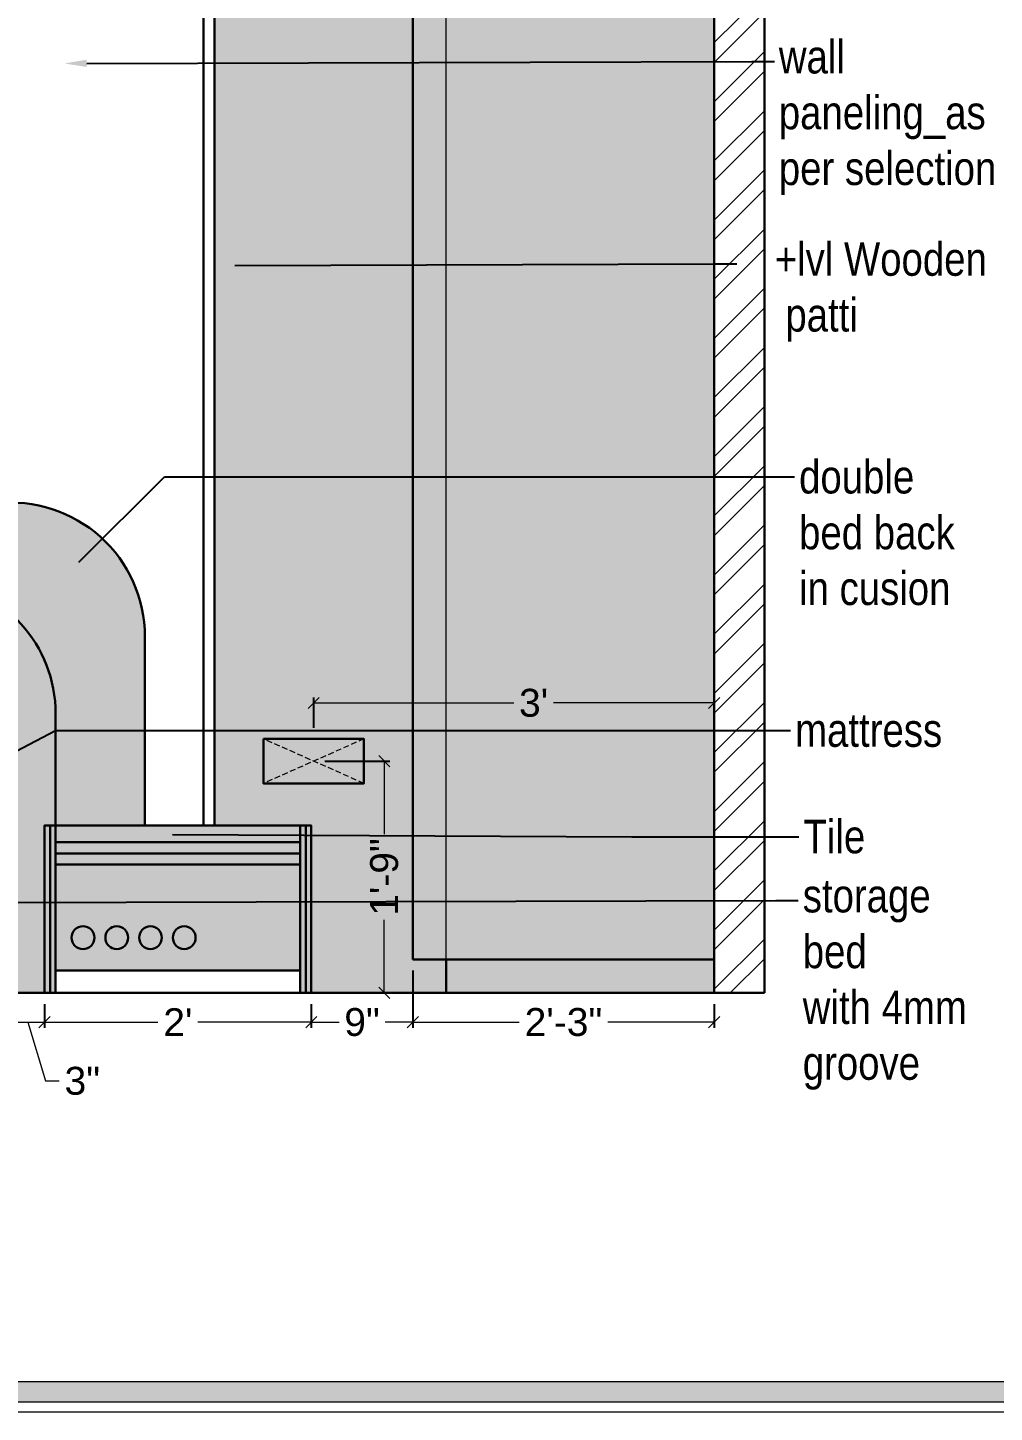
# Model space of a CAD drawing. Header units: millimetres. Extents: x 56222 to 3066687, y -650199 to -121287.
# Drawn here: x 131147.3 to 131233.9, y -184029.6 to -183905.5 of the extents above; entities that cross this region are included whole.
import ezdxf
from ezdxf import colors
from ezdxf.entities.mleader import LeaderData, LeaderLine
from ezdxf.math import Vec2, Vec3

# ---------------------------------------------------------------- set-up
doc = ezdxf.new("R2010")
doc.units = ezdxf.units.MM
doc.header["$MEASUREMENT"] = 0
doc.header["$PDMODE"] = 35
for name, pattern in [('DASHED', [0.75, 0.5, -0.25]), ('DASHED2', [0.375, 0.25, -0.125]), ('DASHEDX2', [1.5, 1, -0.5])]:
    doc.linetypes.add(name, pattern=pattern)
doc.layers.get('Defpoints').update_dxf_attribs({"color": 220})
doc.layers.add('AR HATCH-7', color=7, linetype='Continuous')
for name, color, linetype, lineweight in [('dim05', 1, 'Continuous', 13), ('Dimension', 10, 'DASHEDX2', 20), ('el', 7, 'Continuous', 20), ('ELEC-wires', 1, 'DASHED2', 13), ('FURNITURE', 32, 'Continuous', 9), ('Text', 7, 'Continuous', 15), ('wall', 7, 'Continuous', 30), ('XX~SLAB ( BEAM )~ ( DIM )', 7, 'Continuous', 9)]:
    doc.layers.add(name, color=color, linetype=linetype, lineweight=lineweight)
doc.styles.add('Arial', font='arial.ttf')
doc.styles.get("Standard").update_dxf_attribs({"font": 'arial.ttf', "height": 6})
doc.styles.add('style4', font='ARIALN.TTF')
doc.dimstyles.new('ISO-25', dxfattribs={"dimtxt": 2.5, "dimasz": 1, "dimexe": 0.5, "dimexo": 1, "dimtad": 0, "dimdec": 1, "dimlunit": 4, "dimtxsty": 'Standard', "dimblk": 'OBLIQUE', "dimcen": 2.5, "dimclrd": 1, "dimclre": 1, "dimclrt": 5, "dimadec": 0, "dimazin": 0, "dimtfac": 1, "dimtdec": 1, "dimtmove": 0, "dimatfit": 3, "dimfxl": 1, "dimlwd": -1, "dimarcsym": 0})

# ---------------------------------------------------------------- blocks, each defined once
blk = doc.blocks.new('_Oblique')
at = {"layer": 'wall', "color": 0, "lineweight": -2}
blk.add_line((-0.5, -0.5), (0.5, 0.5), dxfattribs=at)
blk = doc.blocks.new('*D145')
at = {"layer": 'Defpoints', "color": 0, "lineweight": 30, "transparency": 16777216}
for p in [(131145.7649600992, -183983.632540537), (131148.7649600992, -183992.007540537), (131148.7649600992, -183994.6354500774)]:
    blk.add_point(p, dxfattribs=at)
at = {"layer": 'dim05', "color": 1, "linetype": 'Continuous', "lineweight": -2, "transparency": 16777216}
for p, q in [((131145.7649600992, -183984.632540537), (131145.7649600992, -183995.1354500774)), ((131148.7649600992, -183993.007540537), (131148.7649600992, -183995.1354500774))]:
    blk.add_line(p, q, dxfattribs=at)
at = {"layer": 'dim05', "color": 1, "linetype": 'Continuous', "transparency": 16777216}
for p, q in [((131145.7649600992, -183994.6354500774), (131148.7649600992, -183994.6354500774)), ((131147.2649600992, -183994.6354500774), (131148.8457667159, -183999.9048054663)), ((131148.8457667159, -183999.9048054663), (131150.0957667159, -183999.9048054663))]:
    blk.add_line(p, q, dxfattribs=at)
at = {"layer": 'dim05', "color": 1, "transparency": 16777216, "rotation": 180}
blk.add_blockref('_Oblique', (131145.7649600992, -183994.6354500774), dxfattribs=at)
at = {"layer": 'dim05', "color": 1, "transparency": 16777216}
blk.add_blockref('_Oblique', (131148.7649600992, -183994.6354500774), dxfattribs=at)
at = {"layer": 'dim05', "color": 5, "lineweight": 25, "transparency": 16777216, "insert": (131152.1566466613, -183999.9048054663), "char_height": 2.5, "attachment_point": 5, "style": 'Arial'}
blk.add_mtext('3"', dxfattribs=at)
blk = doc.blocks.new('*D146')
at = {"layer": 'Defpoints', "color": 0, "lineweight": 30, "transparency": 16777216}
for p in [(131148.7649600992, -183992.007540537), (131172.6729897663, -183992.007540537), (131172.6729897663, -183994.6354500774)]:
    blk.add_point(p, dxfattribs=at)
at = {"layer": 'dim05', "color": 1, "linetype": 'Continuous', "lineweight": -2, "transparency": 16777216}
for p, q in [((131148.7649600992, -183993.007540537), (131148.7649600992, -183995.1354500774)), ((131172.6729897663, -183993.007540537), (131172.6729897663, -183995.1354500774))]:
    blk.add_line(p, q, dxfattribs=at)
at = {"layer": 'dim05', "color": 1, "linetype": 'Continuous', "transparency": 16777216}
for p, q in [((131148.7649600992, -183994.6354500774), (131158.9224196804, -183994.6354500774)), ((131172.6729897663, -183994.6354500774), (131162.5155301852, -183994.6354500774))]:
    blk.add_line(p, q, dxfattribs=at)
at = {"layer": 'dim05', "color": 1, "transparency": 16777216, "rotation": 180}
blk.add_blockref('_Oblique', (131148.7649600992, -183994.6354500774), dxfattribs=at)
at = {"layer": 'dim05', "color": 1, "transparency": 16777216}
blk.add_blockref('_Oblique', (131172.6729897663, -183994.6354500774), dxfattribs=at)
at = {"layer": 'dim05', "color": 5, "lineweight": 25, "transparency": 16777216, "insert": (131160.7189749328, -183994.6354500774), "char_height": 2.5, "attachment_point": 5, "style": 'Arial'}
blk.add_mtext("2'", dxfattribs=at)
blk = doc.blocks.new('*D147')
at = {"layer": 'Defpoints', "color": 0, "lineweight": 30, "transparency": 16777216}
for p in [(131181.7649600992, -183989.0075405371), (131172.6729897663, -183992.007540537), (131181.7649600992, -183994.6354500774)]:
    blk.add_point(p, dxfattribs=at)
at = {"layer": 'dim05', "color": 1, "linetype": 'Continuous', "lineweight": -2, "transparency": 16777216}
for p, q in [((131181.7649600992, -183990.0075405371), (131181.7649600992, -183995.1354500774)), ((131172.6729897663, -183993.007540537), (131172.6729897663, -183995.1354500774))]:
    blk.add_line(p, q, dxfattribs=at)
at = {"layer": 'dim05', "color": 1, "linetype": 'Continuous', "transparency": 16777216}
for p, q in [((131172.6729897663, -183994.6354500774), (131175.1572423271, -183994.6354500774)), ((131181.7649600992, -183994.6354500774), (131179.2807075385, -183994.6354500774))]:
    blk.add_line(p, q, dxfattribs=at)
at = {"layer": 'dim05', "color": 1, "transparency": 16777216, "rotation": 180}
blk.add_blockref('_Oblique', (131172.6729897663, -183994.6354500774), dxfattribs=at)
at = {"layer": 'dim05', "color": 1, "transparency": 16777216}
blk.add_blockref('_Oblique', (131181.7649600992, -183994.6354500774), dxfattribs=at)
at = {"layer": 'dim05', "color": 5, "lineweight": 25, "transparency": 16777216, "insert": (131177.2189749328, -183994.6354500774), "char_height": 2.5, "attachment_point": 5, "style": 'Arial'}
blk.add_mtext('9"', dxfattribs=at)
blk = doc.blocks.new('*D148')
at = {"layer": 'Defpoints', "color": 0, "lineweight": 30, "transparency": 16777216}
for p in [(131181.7649600992, -183989.0075405371), (131208.7649600992, -183992.007540537), (131208.7649600992, -183994.6354500774)]:
    blk.add_point(p, dxfattribs=at)
at = {"layer": 'dim05', "color": 1, "linetype": 'Continuous', "lineweight": -2, "transparency": 16777216}
for p, q in [((131181.7649600992, -183990.0075405371), (131181.7649600992, -183995.1354500774)), ((131208.7649600992, -183993.007540537), (131208.7649600992, -183995.1354500774))]:
    blk.add_line(p, q, dxfattribs=at)
at = {"layer": 'dim05', "color": 1, "linetype": 'Continuous', "transparency": 16777216}
for p, q in [((131181.7649600992, -183994.6354500774), (131191.2958264021, -183994.6354500774)), ((131208.7649600992, -183994.6354500774), (131199.2340937964, -183994.6354500774))]:
    blk.add_line(p, q, dxfattribs=at)
at = {"layer": 'dim05', "color": 1, "transparency": 16777216, "rotation": 180}
blk.add_blockref('_Oblique', (131181.7649600992, -183994.6354500774), dxfattribs=at)
at = {"layer": 'dim05', "color": 1, "transparency": 16777216}
blk.add_blockref('_Oblique', (131208.7649600992, -183994.6354500774), dxfattribs=at)
at = {"layer": 'dim05', "color": 5, "lineweight": 25, "transparency": 16777216, "insert": (131195.2649600992, -183994.6354500774), "char_height": 2.5, "attachment_point": 5, "style": 'Arial'}
blk.add_mtext('2\'-3"', dxfattribs=at)
blk = doc.blocks.new('6616')
at = {"color": 242, "linetype": 'DASHED', "true_color": 0xcd2027}
for p, q in [((386784.7908394939, -36915.77063452489), (386775.7837103015, -36911.78377544171)), ((386784.7908394939, -36911.78377544171), (386775.7837103015, -36915.77063452489))]:
    blk.add_line(p, q, dxfattribs=at)
at = {"layer": 'ELEC-wires', "color": 5, "linetype": 'ByBlock', "lineweight": 30, "ltscale": 4}
blk.add_lwpolyline([(386775.7837103015, -36911.78377544171), (386784.7908394939, -36911.78377544171), (386784.7908394939, -36915.77063452489), (386775.7837103015, -36915.77063452489)], close=True, dxfattribs=at)
blk = doc.blocks.new('*D203')
at = {"layer": 'Defpoints', "color": 0, "lineweight": 30, "transparency": 16777216}
for p in [(131208.7649600993, -183966.0204216889), (131172.8864467396, -183969.2427841873), (131208.7649600993, -183968.7427841873)]:
    blk.add_point(p, dxfattribs=at)
at = {"layer": 'dim05', "color": 1, "linetype": 'Continuous', "lineweight": -2, "transparency": 16777216}
for p, q in [((131172.8864467396, -183968.2427841873), (131172.8864467396, -183965.5204216889)), ((131208.7649600993, -183967.7427841873), (131208.7649600993, -183965.5204216889))]:
    blk.add_line(p, q, dxfattribs=at)
at = {"layer": 'dim05', "color": 1, "linetype": 'Continuous', "transparency": 16777216}
for p, q in [((131172.8864467396, -183966.0204216889), (131190.8151524551, -183966.0204216889)), ((131208.7649600993, -183966.0204216889), (131194.3639246243, -183966.0204216889))]:
    blk.add_line(p, q, dxfattribs=at)
at = {"layer": 'dim05', "color": 1, "transparency": 16777216, "rotation": 180}
blk.add_blockref('_Oblique', (131172.8864467396, -183966.0204216889), dxfattribs=at)
at = {"layer": 'dim05', "color": 1, "transparency": 16777216}
blk.add_blockref('_Oblique', (131208.7649600993, -183966.0204216889), dxfattribs=at)
at = {"layer": 'dim05', "color": 5, "lineweight": 25, "transparency": 16777216, "insert": (131192.5895385397, -183966.0204216889), "char_height": 2.5, "attachment_point": 5, "style": 'Arial'}
blk.add_mtext("3'", dxfattribs=at)
blk = doc.blocks.new('*D204')
at = {"layer": 'Defpoints', "color": 0, "lineweight": 30, "transparency": 16777216}
for p in [(131172.8822254842, -183971.2343452589), (131163.0037121245, -183992.0075405371), (131179.2082199295, -183992.0075405371)]:
    blk.add_point(p, dxfattribs=at)
at = {"layer": 'dim05', "color": 1, "linetype": 'Continuous', "lineweight": -2, "transparency": 16777216}
for p, q in [((131173.8822254842, -183971.2343452589), (131179.7082199295, -183971.2343452589)), ((131164.0037121245, -183992.0075405371), (131179.7082199295, -183992.0075405371))]:
    blk.add_line(p, q, dxfattribs=at)
at = {"layer": 'dim05', "color": 1, "linetype": 'Continuous', "transparency": 16777216}
for p, q in [((131179.2082199295, -183971.2343452589), (131179.2082199295, -183977.7907928298)), ((131179.2082199295, -183992.0075405371), (131179.2082199295, -183985.4510929662))]:
    blk.add_line(p, q, dxfattribs=at)
at = {"layer": 'dim05', "color": 1, "transparency": 16777216}
for p, rotation in [((131179.2082199295, -183971.2343452589), 90), ((131179.2082199295, -183992.0075405371), 270)]:
    blk.add_blockref('_Oblique', p, dxfattribs=dict(at, rotation=rotation))
at = {"layer": 'dim05', "color": 5, "lineweight": 25, "transparency": 16777216, "insert": (131179.2082199294, -183981.620942898), "char_height": 2.5, "attachment_point": 5, "rotation": 90, "style": 'Arial'}
blk.add_mtext('1\'-9"', dxfattribs=at)

msp = doc.modelspace()

# ---------------------------------------------------------------- hatches: boundary and pattern name
at = {"layer": 'AR HATCH-7', "lineweight": 30, "true_color": 0xe7e2df}
h = msp.add_hatch(color=254, dxfattribs=at)
h.dxf.hatch_style = 1
edge = h.paths.add_edge_path()
edge.add_line((131119.0109738722, -183874.0075405358), (131036.7649600992, -183874.0075405358))
edge.add_line((131036.7649600992, -183874.0075405358), (131036.7649600992, -183896.007540537))
edge.add_line((131036.7649600992, -183896.007540537), (131052.7649600992, -183896.007540537))
edge.add_line((131052.7649600992, -183896.007540537), (131052.7649600992, -183962.007540537))
edge.add_line((131052.7649600992, -183962.007540537), (131027.7649600992, -183962.007540537))
edge.add_line((131027.7649600992, -183962.007540537), (131027.7649600992, -183992.007540537))
edge.add_line((131027.7649600992, -183992.007540537), (131038.8569304322, -183992.007540537))
edge.add_line((131038.8569304322, -183992.007540537), (131038.8569304322, -183977.007540537))
edge.add_line((131038.8569304322, -183977.007540537), (131039.8569304322, -183977.007540537))
edge.add_line((131039.8569304322, -183977.007540537), (131056.7649600992, -183977.007540537))
edge.add_line((131056.7649600992, -183977.007540537), (131056.7649600992, -183963.0598689361))
edge.add_arc((131068.7649600992, -183963.0598689361), 12, 83.88441596802352, 180, ccw=False)
edge.add_line((131070.0433743396, -183951.1281608845), (131100.3812001736, -183952.8537962886))
edge.add_line((131100.3812001736, -183952.8537962886), (131119.0109738722, -183950.8577226428))
edge.add_line((131119.0109738722, -183950.8577226428), (131119.0109738722, -183874.0075405358))
h.paths.add_polyline_path([(131181.7649600992, -183874.0075405358), (131164.0079333801, -183874.0075405358), (131164.0079333801, -183977.007540537), (131171.6729897663, -183977.007540537), (131172.6729897663, -183977.007540537), (131172.6729897663, -183992.007540537), (131184.7649600992, -183992.007540537), (131184.7649600992, -183989.0075405371), (131181.7649600992, -183989.0075405371)])
at = {"layer": 'AR HATCH-7', "lineweight": 30, "true_color": 0x9b9278, "transparency": 33554687}
h = msp.add_hatch(color=252, dxfattribs=at)
h.dxf.hatch_style = 1
h.paths.add_polyline_path([(131184.7649600992, -183874.0075405358), (131181.7649600992, -183874.0075405358), (131181.7649600992, -183989.0075405371), (131184.7649600992, -183989.0075405371)])
h.paths.add_polyline_path([(131208.7649600994, -183877.007540537), (131208.7649600994, -183874.0075405358), (131184.7649600992, -183874.0075405358), (131184.7649600992, -183989.0075405371), (131208.7649600992, -183989.007540537)])
h.paths.add_polyline_path([(131208.7649600992, -183989.007540537), (131184.7649600992, -183989.0075405371), (131184.7649600992, -183992.007540537), (131208.7649600992, -183992.007540537)])
at = {"layer": 'AR HATCH-7', "lineweight": 9, "true_color": 0x939598}
h = msp.add_hatch(dxfattribs=at)
h.set_pattern_fill('ANSI32', color=252, scale=10)
h.set_pattern_definition([(45, (-20.6881730123423, -836.1587696013448), (-2.651650429449553, 2.651650429449553), []), (45, (-18.92040606234231, -836.1587696013448), (-2.651650429449553, 2.651650429449553), [])])
h.paths.add_polyline_path([(131027.7649600992, -183880.007540537), (131023.2649600991, -183880.007540537), (131023.2649600992, -183992.007540537), (131027.7649600992, -183992.007540537)])
h.paths.add_polyline_path([(131213.2649600992, -183880.007540537), (131208.7649600994, -183880.007540537), (131208.7649600992, -183992.007540537), (131213.2649600992, -183992.007540537)])
at = {"layer": 'AR HATCH-7', "lineweight": 30, "true_color": 0xf6f4f3, "transparency": 33554687}
h = msp.add_hatch(dxfattribs=at)
h.set_pattern_fill('ANGLE', scale=5, angle=45)
h.set_pattern_definition([(45, (-20.6881730123423, -990.3382269632712), (-0.9722718241315029, 0.9722718241315029), [1, -0.375]), (135, (-20.6881730123423, -990.3382269632712), (-0.972271824131503, -0.9722718241315028), [1, -0.375])])
edge = h.paths.add_edge_path()
edge.add_arc((131145.764960099, -183960.059868937), 12.00000000086158, 93.62366177437983, 96.11558403027401)
edge.add_line((131144.4865458589, -183948.1281608845), (131102.0095684896, -183952.6793259417))
edge.add_line((131102.0095684896, -183952.6793259417), (131102.0095684896, -183952.946418945))
edge.add_line((131102.0095684896, -183952.946418945), (131139.0433743396, -183955.0529260782))
edge.add_arc((131137.7649600993, -183966.9846341299), 12.00000000001544, 56.29763456251868, 83.88441596831473, ccw=False)
edge.add_line((131144.4235053865, -183957.0014595516), (131145.0065279976, -183957.0014595516))
edge.add_line((131145.0065279976, -183957.0014595516), (131145.0065279976, -183948.0838603879))
edge = h.paths.add_edge_path()
edge.add_line((131145.0065279976, -183948.0838603879), (131145.0065279976, -183957.0014595516))
edge.add_line((131145.0065279976, -183957.0014595516), (131144.4235053865, -183957.0014595516))
edge.add_arc((131137.7649600993, -183966.9846341298), 11.99999999999384, -1.389821591146756e-10, 56.2976345624416, ccw=False)
edge.add_line((131149.7649600993, -183966.9846341299), (131149.7649600992, -183977.007540537))
edge.add_line((131149.7649600992, -183977.007540537), (131157.7649600993, -183977.007540537))
edge.add_line((131157.7649600993, -183977.007540537), (131157.7649600993, -183960.0598689361))
edge.add_arc((131145.7649600993, -183960.0598689361), 12, 359.9999999998611, 453.6236617759002)
edge = h.paths.add_edge_path()
edge.add_arc((131137.7649600993, -183966.9846341298), 12, 359.9999999998611, 416.2976345624415)
edge.add_line((131144.4235053865, -183957.0014595516), (131102.0095684896, -183957.0014595516))
edge.add_line((131102.0095684896, -183957.0014595516), (131102.0095684896, -183952.946418945))
edge.add_line((131102.0095684896, -183952.946418945), (131070.0433743396, -183951.1281608845))
edge.add_arc((131068.7649600992, -183963.0598689361), 11.99999999999271, 83.88441596802353, 180)
edge.add_line((131056.7649600992, -183963.0598689361), (131056.7649600992, -183977.007540537))
edge.add_line((131056.7649600992, -183977.007540537), (131061.7649600993, -183977.007540537))
edge.add_line((131061.7649600993, -183977.007540537), (131062.7649600993, -183977.007540537))
edge.add_line((131062.7649600993, -183977.007540537), (131062.7649600993, -183992.007540537))
edge.add_line((131062.7649600993, -183992.007540537), (131068.7649600992, -183992.007540537))
edge.add_line((131068.7649600992, -183992.007540537), (131068.7649600992, -183990.007540537))
edge.add_line((131068.7649600992, -183990.007540537), (131068.5149600992, -183990.007540537))
edge.add_arc((131068.5149600992, -183989.757540537), 0.25, 180, 270, ccw=False)
edge.add_line((131068.2649600992, -183989.757540537), (131068.2649600992, -183989.007540537))
edge.add_line((131068.2649600992, -183989.007540537), (131067.7649600992, -183989.007540537))
edge.add_arc((131067.7649600992, -183987.007540537), 2, 180, 270, ccw=False)
edge.add_line((131065.7649600992, -183987.007540537), (131065.7649600992, -183980.257540537))
edge.add_arc((131066.0149600992, -183980.257540537), 0.25, 90, 180, ccw=False)
edge.add_line((131066.0149600992, -183980.007540537), (131066.7649600992, -183980.007540537))
edge.add_line((131066.7649600992, -183980.007540537), (131066.7649600992, -183977.007540537))
edge.add_arc((131069.7649600992, -183977.007540537), 3, 90, 180, ccw=False)
edge.add_line((131069.7649600992, -183974.007540537), (131141.7649600992, -183974.007540537))
edge.add_arc((131141.7649600992, -183977.007540537), 3, 0, 90, ccw=False)
edge.add_line((131144.7649600992, -183977.007540537), (131144.7649600992, -183980.007540537))
edge.add_line((131144.7649600992, -183980.007540537), (131145.5149600992, -183980.007540537))
edge.add_arc((131145.5149600992, -183980.257540537), 0.25, 0, 90, ccw=False)
edge.add_line((131145.7649600992, -183980.257540537), (131145.7649600993, -183987.007540537))
edge.add_arc((131143.7649600993, -183987.007540537), 2, -90, 0, ccw=False)
edge.add_line((131143.7649600993, -183989.007540537), (131143.2649600992, -183989.007540537))
edge.add_line((131143.2649600992, -183989.007540537), (131143.2649600992, -183989.757540537))
edge.add_arc((131143.0149600992, -183989.757540537), 0.25, -90, 0, ccw=False)
edge.add_line((131143.0149600992, -183990.007540537), (131142.7649600992, -183990.007540537))
edge.add_line((131142.7649600992, -183990.007540537), (131142.7649600992, -183992.007540537))
edge.add_line((131142.7649600992, -183992.007540537), (131148.7649600993, -183992.007540537))
edge.add_line((131148.7649600993, -183992.007540537), (131148.7649600993, -183977.007540537))
edge.add_line((131148.7649600993, -183977.007540537), (131149.7649600992, -183977.007540537))
edge.add_line((131149.7649600992, -183977.007540537), (131149.7649600993, -183966.9846341299))
edge = h.paths.add_edge_path(flags=17)
edge.add_line((131139.0433743396, -183955.0529260782), (131102.0095684896, -183952.946418945))
edge.add_line((131102.0095684896, -183952.946418945), (131102.0095684896, -183957.0014595516))
edge.add_line((131102.0095684896, -183957.0014595516), (131144.4235053865, -183957.0014595516))
edge.add_arc((131137.7649600993, -183966.9846341299), 12.00000000001805, 56.29763456251866, 83.88441596831467)
at = {"layer": 'AR HATCH-7', "lineweight": 30, "true_color": 0xf4f4f1}
h = msp.add_hatch(color=7, dxfattribs=at)
h.dxf.hatch_style = 1
h.paths.add_polyline_path([(131149.7649600993, -183977.007540537), (131149.2649600993, -183977.007540537), (131149.2649600993, -183983.8909094749), (131149.7649600993, -183983.8897089542)])
h.paths.add_polyline_path([(131149.2649600993, -183977.007540537), (131148.7649600993, -183977.007540537), (131148.7649600993, -183983.8921099956), (131149.2649600993, -183983.8909094749)])
h.paths.add_polyline_path([(131149.7649600993, -183983.8897089542), (131149.2649600993, -183983.8909094749), (131149.2649600993, -183992.007540537), (131149.7649600993, -183992.007540537)])
h.paths.add_polyline_path([(131149.2649600993, -183983.8909094749), (131148.7649600993, -183983.8921099956), (131148.7649600993, -183992.007540537), (131149.2649600993, -183992.007540537)])
h = msp.add_hatch(color=7, dxfattribs=at)
h.dxf.hatch_style = 1
h.paths.add_polyline_path([(131171.6729897663, -183977.007540537), (131149.7649600993, -183977.007540537), (131149.7649600993, -183978.507540537), (131171.6729897663, -183978.507540537)])
h.paths.add_polyline_path([(131171.6729897663, -183978.507540537), (131149.7649600993, -183978.507540537), (131149.7649600993, -183979.507540537), (131171.6729897663, -183979.507540537)])
h = msp.add_hatch(color=7, dxfattribs=at)
h.dxf.hatch_style = 1
h.paths.add_polyline_path([(131172.6729897663, -183977.007540537), (131172.1729897663, -183977.007540537), (131172.1729897663, -183983.8909094749), (131172.6729897663, -183983.8897089542)])
h.paths.add_polyline_path([(131172.1729897663, -183977.007540537), (131171.6729897663, -183977.007540537), (131171.6729897663, -183983.8921099956), (131172.1729897663, -183983.8909094749)])
h.paths.add_polyline_path([(131172.6729897663, -183983.8897089542), (131172.1729897663, -183983.8909094749), (131172.1729897663, -183992.007540537), (131172.6729897663, -183992.007540537)])
h.paths.add_polyline_path([(131172.1729897663, -183983.8909094749), (131171.6729897663, -183983.8921099956), (131171.6729897663, -183992.007540537), (131172.1729897663, -183992.007540537)])
at = {"layer": 'AR HATCH-7', "lineweight": 30, "true_color": 0x884a2d, "transparency": 33554687}
h = msp.add_hatch(color=27, dxfattribs=at)
h.dxf.hatch_style = 1
h.paths.add_polyline_path([(131061.7649600993, -183980.507540537), (131039.8569304322, -183980.507540537), (131039.8569304322, -183990.007540537), (131061.7649600993, -183990.007540537)])
edge = h.paths.add_edge_path(flags=16)
edge.add_arc((131053.2652313184, -183987.058177471), 1.018703676119912, 0, 360)
edge = h.paths.add_edge_path(flags=16)
edge.add_arc((131050.2429693167, -183987.058177471), 1.018703676119912, 0, 360)
edge = h.paths.add_edge_path(flags=16)
edge.add_arc((131056.28749332, -183987.058177471), 1.018703676119912, 0, 360)
edge = h.paths.add_edge_path(flags=16)
edge.add_arc((131059.3097553217, -183987.058177471), 1.018703676119912, 0, 360)
h.paths.add_polyline_path([(131171.6729897663, -183979.507540537), (131149.7649600993, -183979.507540537), (131149.7649600993, -183990.007540537), (131171.6729897663, -183990.007540537)])
edge = h.paths.add_edge_path(flags=16)
edge.add_arc((131155.2424268785, -183987.058177471), 1.018703676119912, 0, 360)
edge = h.paths.add_edge_path(flags=16)
edge.add_arc((131152.2201648769, -183987.058177471), 1.018703676119912, 0, 360)
edge = h.paths.add_edge_path(flags=16)
edge.add_arc((131158.2646888802, -183987.058177471), 1.018703676119912, 0, 360)
edge = h.paths.add_edge_path(flags=16)
edge.add_arc((131161.2869508818, -183987.058177471), 1.018703676119912, 0, 360)
at = {"layer": 'AR HATCH-7', "lineweight": 30, "true_color": 0xc8c92d}
h = msp.add_hatch(color=52, dxfattribs=at)
h.dxf.hatch_style = 1
h.paths.add_polyline_path([(131153.238868553, -183987.058177471, 1), (131151.2014612008, -183987.058177471, 1)])
h.paths.add_polyline_path([(131154.2237232024, -183987.058177471, 1), (131156.2611305547, -183987.058177471, 1)])
h.paths.add_polyline_path([(131159.2833925563, -183987.058177471, 1), (131157.2459852041, -183987.058177471, 1)])
h.paths.add_polyline_path([(131160.2682472057, -183987.058177471, 1), (131162.3056545579, -183987.058177471, 1)])
at = {"layer": 'Dimension', "linetype": 'Continuous', "true_color": 0xd39e00}
h = msp.add_hatch(color=42, dxfattribs=at)
h.paths.add_polyline_path([(131013.334719443, -183846.0074516908), (131013.334719443, -184028.6940255633), (131272.8786374975, -184028.6940255633), (131272.8786374975, -183846.0074516908)])
h.paths.add_polyline_path([(131015.1562494242, -183847.8289816718), (131271.0571075165, -183847.8289816718), (131271.0571075165, -184026.8724955823), (131015.1562494242, -184026.8724955823)], flags=16)

# ---------------------------------------------------------------- linework, layer by layer
at = {"layer": 'Dimension', "color": 42, "linetype": 'Continuous', "true_color": 0xd39e00}
for p, q in [((131271.0571075165, -184026.8724955823), (131015.1562494242, -184026.8724955823)), ((131272.8786374975, -184028.6940255633), (131013.334719443, -184028.6940255633)), ((131273.7894024881, -184029.6047905539), (131012.4239544525, -184029.6047905539))]:
    msp.add_line(p, q, dxfattribs=at)
at = {"layer": 'FURNITURE', "lineweight": 30}
for p, q in [((131181.7649600992, -183989.0075405371), (131181.7649600992, -183874.0075405358)), ((131149.7649600992, -183977.007540537), (131149.7649600993, -183966.9846341298)), ((131149.2649600993, -183977.007540537), (131149.2649600993, -183992.007540537)), ((131149.7649600993, -183977.007540537), (131149.7649600993, -183992.007540537)), ((131171.6729897663, -183977.007540537), (131149.7649600993, -183977.007540537)), ((131171.6729897663, -183992.007540537), (131171.6729897663, -183977.007540537)), ((131172.1729897663, -183977.007540537), (131172.1729897663, -183992.007540537)), ((131171.6729897663, -183978.507540537), (131149.7649600993, -183978.507540537)), ((131171.6729897663, -183979.507540537), (131149.7649600993, -183979.507540537)), ((131171.6729897663, -183980.507540537), (131149.7649600993, -183980.507540537)), ((131181.7649600992, -183989.0075405371), (131208.7649600992, -183989.007540537)), ((131184.7649600992, -183989.0075405371), (131184.7649600992, -183992.0075405358)), ((131149.7649600993, -183990.007540537), (131171.6729897663, -183990.007540537))]:
    msp.add_line(p, q, dxfattribs=at)
at = {"layer": 'FURNITURE', "lineweight": 5}
msp.add_line((131184.7649600992, -183989.0075405371), (131184.7649600992, -183874.0075405358), dxfattribs=at)
at = {"layer": 'FURNITURE', "lineweight": 30}
for points in [[(131163.0079333801, -183977.007540537), (131163.0079333801, -183874.0075405358)], [(131164.0079333801, -183977.007540537), (131164.0079333801, -183874.0075405358)], [(131149.7649600993, -183977.007540537), (131148.7649600993, -183977.007540537), (131148.7649600993, -183992.007540537), (131172.6729897663, -183992.007540537), (131172.6729897663, -183977.007540537), (131171.6729897663, -183977.007540537)]]:
    msp.add_lwpolyline(points, dxfattribs=at)
msp.add_lwpolyline([(131157.7649600993, -183977.007540537), (131157.7649600993, -183960.0598689361, 0.4458331242825058), (131144.4865458587, -183948.1281608845)], format="xyb", dxfattribs=at)
for centre in [(131152.2201648769, -183987.058177471), (131155.2424268785, -183987.058177471), (131158.2646888802, -183987.058177471), (131161.2869508818, -183987.058177471)]:
    msp.add_circle(centre, 1.018703676119912, dxfattribs=at)
msp.add_arc((131137.7649600993, -183966.9846341298), 12, 0, 83.88441596805319, dxfattribs=at)
at = {"layer": 'XX~SLAB ( BEAM )~ ( DIM )', "lineweight": 30}
for p, q in [((131208.7649600994, -183880.007540537), (131208.7649600992, -183992.0075405358)), ((131213.2649600992, -183992.0075405358), (131213.2649600992, -183880.007540537)), ((131213.2649600992, -183992.007540537), (131023.2649600992, -183992.007540537))]:
    msp.add_line(p, q, dxfattribs=at)

# ---------------------------------------------------------------- block references
at = {"layer": 'el', "color": 1}
msp.add_blockref('6616', (-255607.400828158, -147057.4590087455), dxfattribs=at)

# ---------------------------------------------------------------- dimensions: what is measured, and where the dimension line sits
at = {"layer": 'dim05', "color": 27, "lineweight": 25, "true_color": 0x7d5120}
dim = msp.add_linear_dim(base=(131208.7649600993, -183966.0204216889), p1=(131172.8864467396, -183969.2427841873), p2=(131208.7649600993, -183968.7427841873), dimstyle='ISO-25', override={"dimtxsty": 'Arial', "dimtmove": 1}, dxfattribs=at)
dim.commit()
dim.dimension.update_dxf_attribs({"geometry": '*D203', "text_midpoint": (131192.5895385397, -183966.0204216889), "dimtype": 160})
dim = msp.add_linear_dim(base=(131179.2082199295, -183992.0075405371), p1=(131172.8822254841, -183971.2343452588), p2=(131163.0037121244, -183992.007540537), angle=90, dimstyle='ISO-25', override={"dimtxsty": 'Arial', "dimtmove": 1}, dxfattribs=at)
dim.commit()
dim.dimension.update_dxf_attribs({"geometry": '*D204', "text_midpoint": (131179.2082199294, -183981.620942898)})
for base, p1, p2, picture, middle in [((131148.7649600992, -183994.6354500774), (131145.7649600992, -183983.632540537), (131148.7649600992, -183992.007540537), '*D145', (131150.7207667159, -183999.9048054663)), ((131181.7649600992, -183994.6354500774), (131172.6729897663, -183992.007540537), (131181.7649600992, -183989.0075405371), '*D147', (131177.2189749328, -183994.6354500774)), ((131208.7649600992, -183994.6354500774), (131181.7649600992, -183989.0075405371), (131208.7649600992, -183992.007540537), '*D148', (131195.2649600992, -183994.6354500774)), ((131172.6729897663, -183994.6354500774), (131148.7649600992, -183992.007540537), (131172.6729897663, -183992.007540537), '*D146', (131160.7189749328, -183994.6354500774))]:
    dim = msp.add_linear_dim(base=base, p1=p1, p2=p2, dimstyle='ISO-25', override={"dimtxsty": 'Arial', "dimtmove": 1}, dxfattribs=at)
    dim.commit()
    dim.dimension.update_dxf_attribs({"geometry": picture, "text_midpoint": middle})

# ---------------------------------------------------------------- leaders
at = {"layer": 'Text', "color": 1, "lineweight": 0, "ltscale": 20}
ml = msp.add_multileader_mtext('Standard', dxfattribs=at)
ml.set_content('wall \\Ppaneling_as \\Pper selection', color=1, style='style4')
ml.set_leader_properties()
ml.build(insert=Vec2(0, 0))
ml.multileader.update_dxf_attribs({"dogleg_length": 2.024561314337916, "arrow_head_size": 2})
ctx = ml.context
ctx.base_point, ctx.char_height, ctx.arrow_head_size, ctx.landing_gap_size, ctx.plane_origin = Vec3(131214.1590062126, -183908.5084615271), 3, 2, 0.4, Vec3(131149.3823761047, -183908.5051127619)
notes = []
notes.append((ctx, [(0, (1, 1, 0), (131212.1344448982, -183908.5084615271), (1, 0), 2.024561314337916, [(0, [(131150.5589637489, -183908.694562927)], 0, [])])]))
ctx.mtext.insert = Vec3(131214.5590062126, -183906.5920222365)
ml = msp.add_multileader_mtext('Standard', dxfattribs=at)
ml.set_content('\\pxi-3,l4,t4;+lvl Wooden\\P patti', color=1, style='style4')
ml.set_leader_properties()
ml.build(insert=Vec2(0, 0))
ml.multileader.update_dxf_attribs({"dogleg_length": 2.024561314337916, "arrow_head_size": 2})
ctx = ml.context
ctx.base_point, ctx.char_height, ctx.arrow_head_size, ctx.landing_gap_size, ctx.plane_origin = Vec3(131210.7895214137, -183926.6434379752), 3, 2, 0.4, Vec3(131149.3823761047, -183926.6271132835)
notes.append((ctx, [(0, (1, 1, 0), (131208.7649600993, -183926.6434379752), (1, 0), 2.024561314337916, [(0, [(131163.809122216, -183926.8165634485)], 0, [])])]))
ctx.mtext.insert, ctx.mtext.width = Vec3(131211.1895214136, -183924.7269986846), 31.45851877890527
ml = msp.add_multileader_mtext('Standard', dxfattribs=at)
ml.set_content('double\\Pbed back \\Pin cusion', color=1, style='style4')
ml.set_leader_properties()
ml.build(insert=Vec2(0, 0))
ml.multileader.update_dxf_attribs({"dogleg_length": 2.024561314337916, "arrow_head_size": 2})
ctx = ml.context
ctx.base_point, ctx.char_height, ctx.arrow_head_size, ctx.landing_gap_size, ctx.plane_origin = Vec3(131215.9740105094, -183945.7652736054), 3, 2, 0.4, Vec3(131149.2671018908, -183954.6367423425)
notes.append((ctx, [(0, (1, 1, 0), (131159.5114400457, -183945.7652736054), (1, 0), 56.46257046376195, [(0, [(131150.4436895349, -183954.8261925076)], 0, [])])]))
ctx.mtext.insert = Vec3(131216.3740105094, -183944.2407169888)
ml = msp.add_multileader_mtext('Standard', dxfattribs=at)
ml.set_content('mattress', color=1, style='style4')
ml.set_leader_properties()
ml.build(insert=Vec2(0, 0))
ml.multileader.update_dxf_attribs({"dogleg_length": 2.024561314337916, "arrow_head_size": 2})
ctx = ml.context
ctx.base_point, ctx.char_height, ctx.arrow_head_size, ctx.landing_gap_size, ctx.plane_origin = Vec3(131215.6182695407, -183968.476898972), 3, 2, 0.4, Vec3(131149.1742836923, -183975.8814581176)
notes.append((ctx, [(0, (1, 1, 0), (131149.7649600993, -183968.476898972), (1, 0), 65.85330944134694, [(0, [(131135.2818862493, -183976.0709082827)], 0, [])])]))
ctx.mtext.insert = Vec3(131216.0182695407, -183966.9523423554)
ml = msp.add_multileader_mtext('Standard', dxfattribs=at)
ml.set_content('Tile ', color=1, style='style4')
ml.set_leader_properties()
ml.build(insert=Vec2(0, 0))
ml.multileader.update_dxf_attribs({"dogleg_length": 2.024561314337916, "arrow_head_size": 2})
ctx = ml.context
ctx.base_point, ctx.char_height, ctx.arrow_head_size, ctx.landing_gap_size, ctx.plane_origin = Vec3(131216.3633571705, -183978.0192345706), 3, 2, 0.4, Vec3(131172.1378403533, -183977.6234047126)
notes.append((ctx, [(0, (1, 1, 0), (131201.3759205756, -183978.0192345706), (1, 0), 14.98743659489628, [(0, [(131158.2454429104, -183977.8128548777)], 0, [])])]))
ctx.mtext.insert = Vec3(131216.7633571705, -183976.494677954)
ml = msp.add_multileader_mtext('Standard', dxfattribs=at)
ml.set_content('storage \\Pbed \\Pwith 4mm \\Pgroove', color=1, style='style4')
ml.set_leader_properties()
ml.build(insert=Vec2(0, 0))
ml.multileader.update_dxf_attribs({"dogleg_length": 2.024561314337916, "arrow_head_size": 2})
ctx = ml.context
ctx.base_point, ctx.char_height, ctx.arrow_head_size, ctx.landing_gap_size, ctx.plane_origin = Vec3(131216.3025979541, -183983.7348103883), 3, 2, 0.4, Vec3(131149.2671018908, -183983.7348103883)
notes.append((ctx, [(0, (1, 1, 0), (131214.2780366397, -183983.7348103883), (1, 0), 2.024561314337916, [(0, [(131135.3747044478, -183983.9242605534)], 0, [])])]))
ctx.mtext.insert = Vec3(131216.7025979541, -183981.7938144811)
for ctx, leaders in notes:
    for number, flags, end, landing, length, lines in leaders:
        leader = LeaderData()
        leader.index, (leader.has_last_leader_line, leader.has_dogleg_vector, leader.attachment_direction) = number, flags
        leader.last_leader_point, leader.dogleg_vector, leader.dogleg_length = Vec3(end), Vec3(landing), length
        for number, points, colour, breaks in lines:
            line = LeaderLine()
            line.index, line.vertices, line.color, line.breaks = number, Vec3.list(points), colors.encode_raw_color(colour), breaks
            leader.lines.append(line)
        ctx.leaders.append(leader)

doc.saveas('drawing.dxf')
